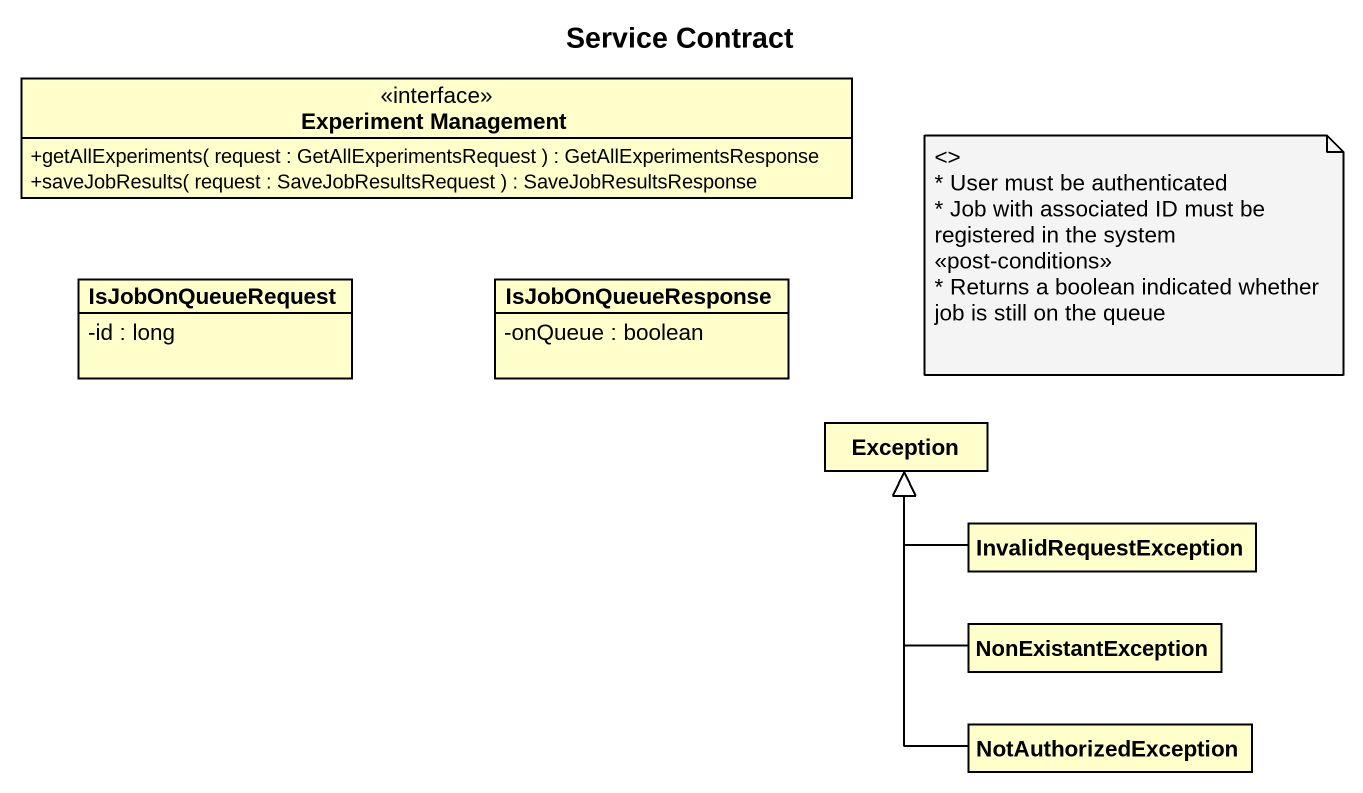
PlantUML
@startuml
title Service Contract
hide circle
hide empty members
skinparam classAttributeIconSize 0
interface "Experiment Management" as Experiment_Management {
  +getAllExperiments( request : GetAllExperimentsRequest ) : GetAllExperimentsResponse
  +saveJobResults( request : SaveJobResultsRequest ) : SaveJobResultsResponse
}
class IsJobOnQueueRequest {
  -id : long
}
class IsJobOnQueueResponse {
  -onQueue : boolean
}
class "Exception" as Exception_
class InvalidRequestException
class NonExistantException
class NotAuthorizedException
InvalidRequestException -left-|> Exception_
NonExistantException -up-|> Exception_
NotAuthorizedException -up-|> Exception_
note as N1
  <>
  * User must be authenticated
  * Job with associated ID must be
  registered in the system
  <<post-conditions>>
  * Returns a boolean indicated whether
  job is still on the queue
end note
@enduml
